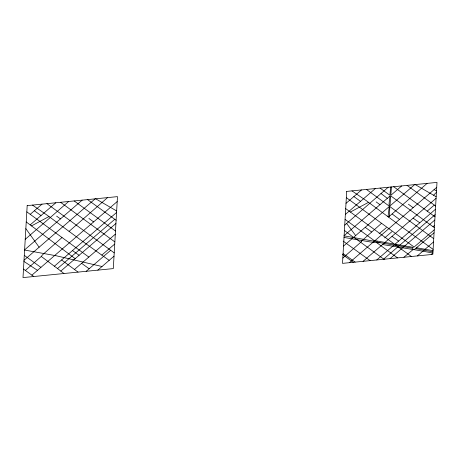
<?xml version="1.0" encoding="UTF-8"?>
<svg xmlns="http://www.w3.org/2000/svg" width="460" height="460" viewBox="0 0 460 460"><rect width="100%" height="100%" fill="white"/><g stroke="black" fill="none" stroke-linecap="round" stroke-linejoin="round"><path stroke-width="0.69" d="M389.471 216.315L389.729 208.598A21.424 16.192 -18.7 0 1 389.758 208.236L389.758 207.316L389.189 207.264L388.027 216.723L400.505 225.963A9.148 6.911 -18.7 0 0 401.149 226.446L433.113 249.366M391.437 186.95L390.799 195.345L401.706 185.926M390.638 187.03L389.919 195.27L380.063 188.083M343.166 241.132L370.116 260.624M361.267 241.609L361.094 241.839A5.52 4.169 -18.7 0 1 360.692 242.328L342.827 258.025M433.556 195.23L436.425 192.337M434.044 232.783L414.983 249.032A3.53 2.668 -18.7 0 1 414.425 249.308L413.097 249.763A2.541 1.92 -18.7 0 0 412.585 250.004L403.903 257.261M427.093 183.396L388.683 216.913A1.886 1.426 -18.7 0 1 388.481 217.034M107.559 197.61L69.081 231.374M61.962 237.561L43.131 254.271A13.961 10.551 -18.7 0 0 41.733 255.817L41.578 256.053A5.52 4.169 -18.7 0 1 41.17 256.542L25.38 270.445M381.478 223.347L362.652 240.057A13.961 10.551 -18.7 0 0 361.249 241.603M431.147 254.547L432.9 253.006L412.562 249.366M25.219 239.338L68.661 201.486M344.741 225.118L388.183 187.272M30.187 214.36L42.021 204.142M25.84 228.654L39.129 247.215M30.164 224.923L55.821 202.768M24.61 249.855L82.185 200.14M24.006 260.274L95.398 198.628L116.65 210.962M31.901 275.155L117.196 201.566M54.407 266.179L116.558 212.508M60.823 271.084L115.92 223.508M74.485 269.457L115.299 234.215M346.006 203.343L361.543 189.928M345.362 214.44L375.337 188.554M344.126 235.641L389.838 196.173C390.477 195.937 387.648 208.156 390.051 204.775A13.633 10.304 -18.7 0 0 390.097 204.367L390.758 195.885L434.355 227.683M343.522 246.06L414.914 184.414M349.387 262.689L436.712 187.352M363.078 261.326L436.08 198.294M376.751 259.963L394.789 244.392L411.43 256.513M395.537 244.294L395.002 244.208L435.442 209.288M383.467 259.296L435.125 214.688M390.074 258.641L434.815 220.001M41.25 256.45L57.517 268.542L114.787 219.282M97.802 270.141L114.022 256.174M427.167 211.197L434.28 205.091M417.323 255.927L433.515 241.983M86.181 271.296L110.716 250.263M384.646 237.9L391.909 231.685M101.844 255.058L114.73 244.041M434.228 229.845L414.121 247.031L346.334 197.639M379.109 233.761L386.36 227.654M433.004 226.699L434.504 225.44M31.481 225.923L49.007 216.539M350.405 212.031L368.529 202.325M412.683 248.239L379.787 242.644A35.926 27.157 -18.7 0 1 377.413 242.04M380.104 242.713L379.488 242.742A26.122 19.745 -18.7 0 1 377.131 242.748L370.478 241.989L344.022 237.435M344.115 235.842L375.521 241.483A20.947 15.835 -18.7 0 1 376.435 241.73L377.418 242.035M396.79 244.507L395.864 244.352M382.53 244.53L411.602 249.28A3.105 2.346 -18.7 0 1 412.562 249.377M24.598 250.056L56.614 255.84A15.191 11.483 -18.7 0 1 56.988 255.944L102.011 266.518M395.002 244.208L412.321 247.198A1.489 1.127 -18.7 0 1 413.143 247.716M433.021 250.648L416.743 247.808A1.075 0.811 -18.7 0 1 416.565 247.704M432.935 251.838L416.467 248.733A0.908 0.684 -18.7 0 1 416.294 248.59L416.237 248.526A6.549 4.951 -18.7 0 1 416.041 248.216M373.957 240.396L345.075 219.391M376.809 242.736L397.549 257.893M434.073 189.566L436.505 190.946M415.202 184.581L436.166 196.748M23.937 261.441L37.473 270.348M351.969 190.877L365.959 200.456L388.027 216.723M32.453 205.091L47.104 215.153L80.983 240.177A9.148 6.911 -18.7 0 0 81.633 240.66L109.158 260.366M413.097 218.138L419.784 222.812M343.085 253.638L345.408 255.225A21.505 16.255 -18.7 0 0 346.253 255.731L355.137 262.119M392.018 236.342L398.624 241.08M72.502 250.556L79.109 255.294M407.065 185.392L435.631 206.022M345.696 208.639L394.421 244.105L374.549 240.563A8.038 6.072 -18.7 0 1 374.256 240.499A1.604 1.213 -18.7 0 1 374.066 240.448M342.366 254.403L353.303 262.303M87.549 199.605L116.11 220.236M81.604 263.315L89.136 268.761M23.494 269.083L33.781 276.517M376.142 201.905L379.977 204.683M353.872 196.546L360.513 201.353M365.205 227.338L371.628 231.989M56.62 216.125L60.461 218.902M34.356 210.761L40.997 215.567M88.837 257.071L26.818 211.853M24.288 255.363L40.905 267.386M393.674 186.725L435.005 216.798M74.158 200.939L115.483 231.012M60.542 202.296L114.85 241.908M344.431 230.454L353.539 237.417A17.445 13.185 -18.7 0 1 355.758 238.7L384.232 259.48M366.442 189.439L433.734 238.665M46.926 203.653L114.218 252.879M75.187 258.681L26.231 221.939M408.422 204.228L413.114 207.707M88.906 218.442L93.598 221.921M392.202 214.015L399.493 219.466M61.605 259.963L78.027 272.107M57.517 268.542L63.951 273.51M380.978 193.493L387.308 198.358M346.644 223.462L355.666 235.577M413.051 247.785A0.874 0.661 -18.7 0 1 412.764 248.164M27.18 205.62L23 277.593L113.304 268.594L117.484 196.627L27.18 205.62M346.696 191.406L342.516 263.373L432.82 254.38L437 182.407L346.696 191.406"/></g></svg>
